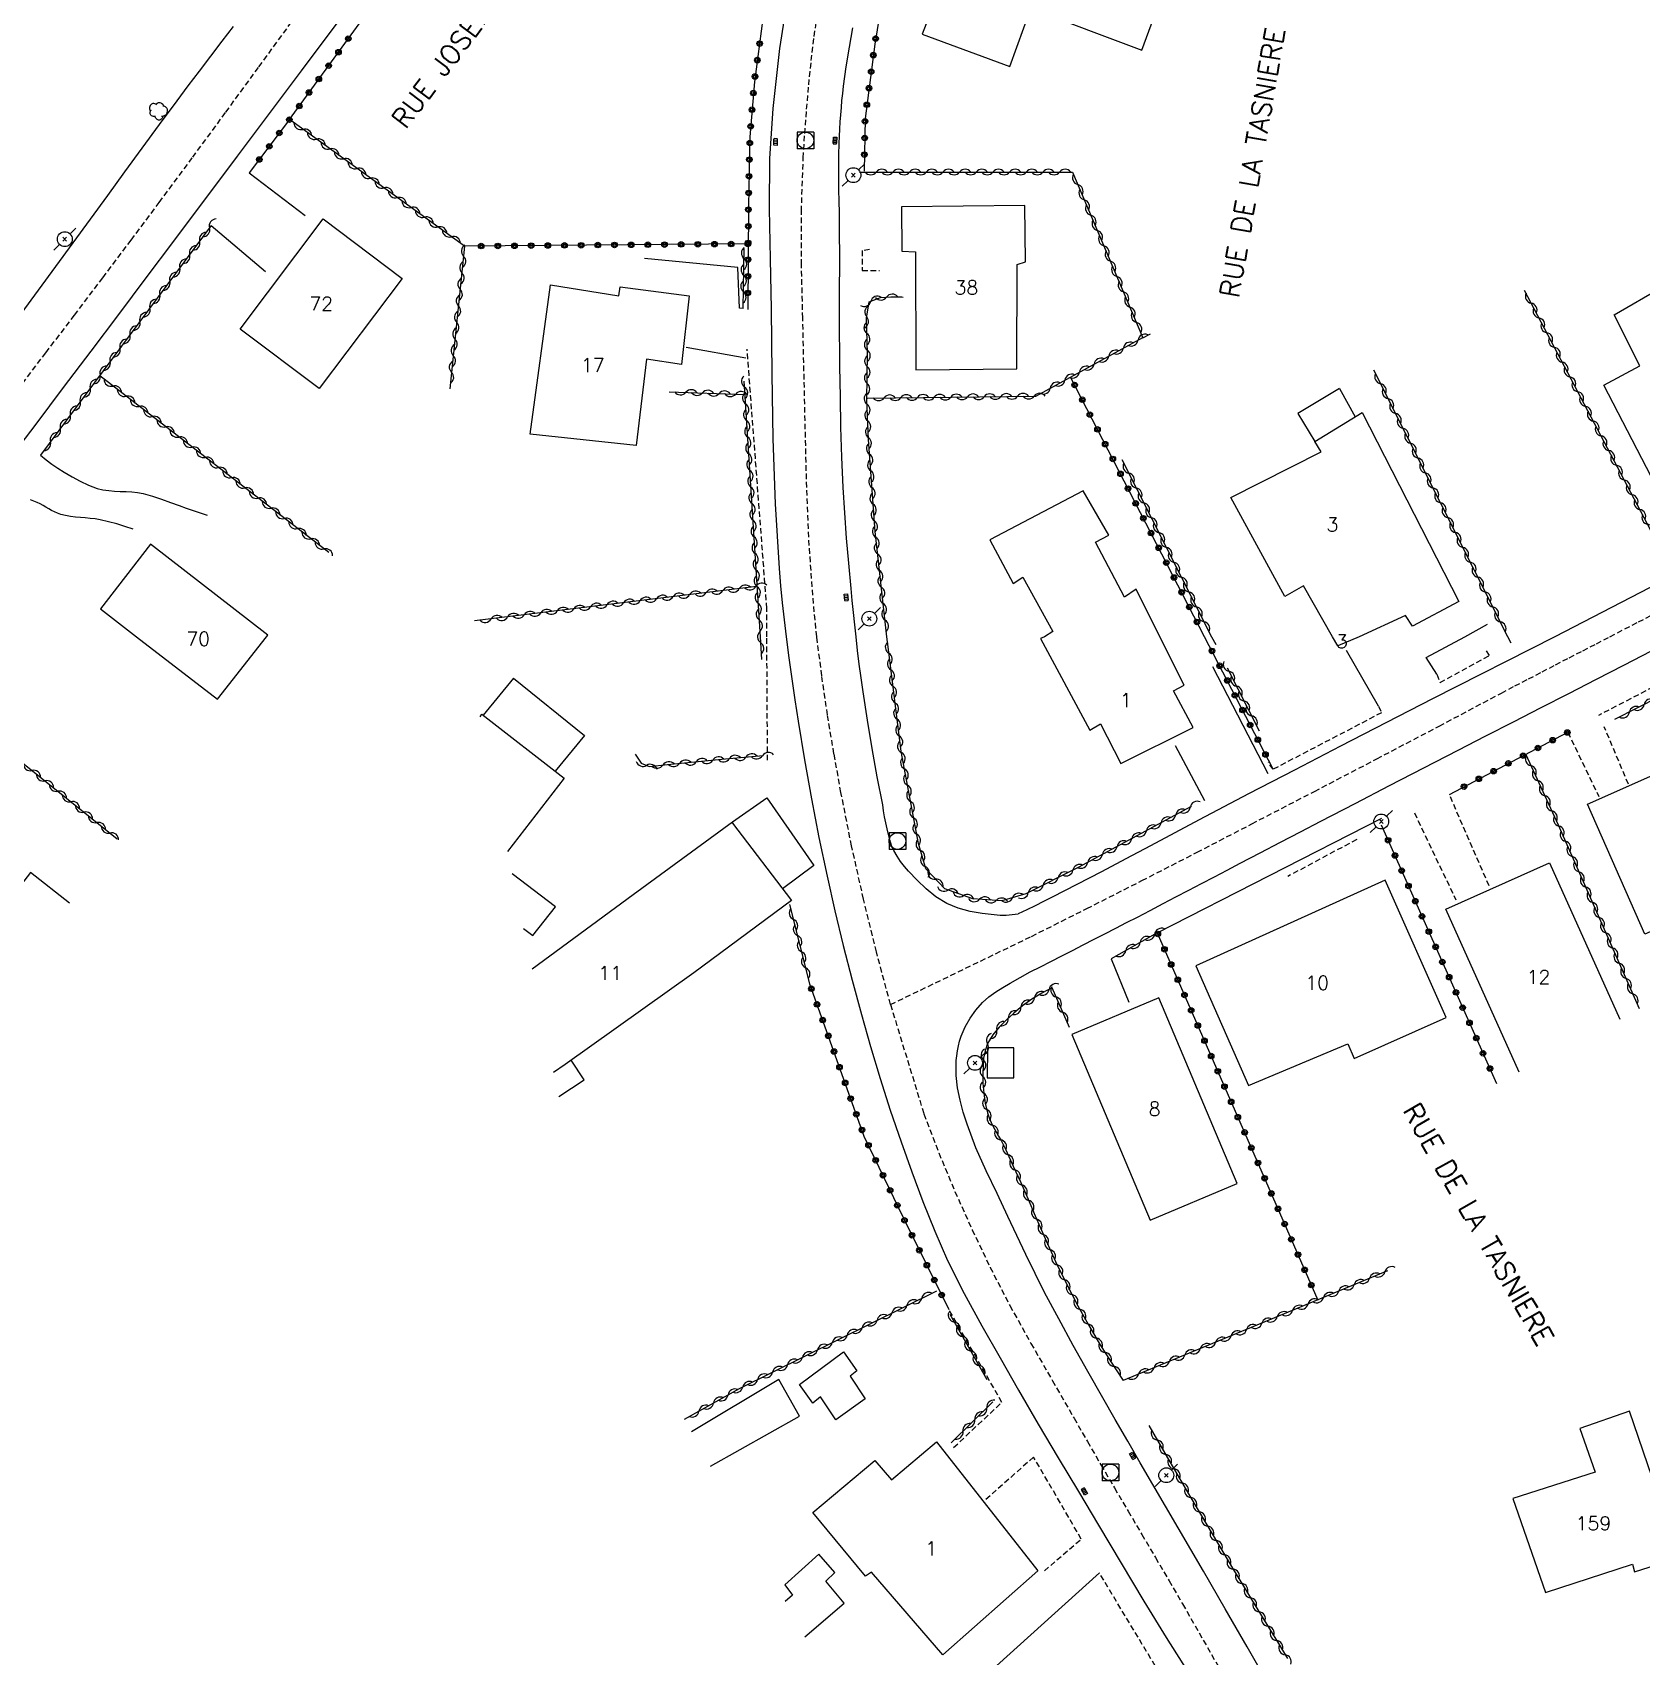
# Model space of a CAD drawing. Header units: millimetres. Extents: x 159000 to 160002, y 156999 to 158000.
# Drawn here: x 159489.5 to 159634.4, y 157079.2 to 157225.4 of the extents above; entities that cross this region are included whole.
import ezdxf
from ezdxf.enums import TextEntityAlignment as Align

# ---------------------------------------------------------------- set-up
doc = ezdxf.new("R2010")
doc.units = ezdxf.units.MM
doc.linetypes.add('DASHED', pattern=[0.75, 0.5, -0.25])
doc.layers.get('0').update_dxf_attribs({"linetype": 'CONTINUOUS'})
for name, color, linetype in [('W0001', 6, 'DASHED'), ('W0008', 7, 'CONTINUOUS'), ('W0014', 7, 'CONTINUOUS'), ('W0017', 7, 'CONTINUOUS'), ('W0101', 7, 'CONTINUOUS'), ('W0104', 1, 'CONTINUOUS'), ('W0112', 1, 'DASHED'), ('W0300', 7, 'CONTINUOUS'), ('W0310', 3, 'CONTINUOUS'), ('W0323', 7, 'CONTINUOUS'), ('W0401', 7, 'CONTINUOUS'), ('W0420', 7, 'CONTINUOUS'), ('W0473', 7, 'CONTINUOUS'), ('W0989', 7, 'CONTINUOUS'), ('W0991', 7, 'CONTINUOUS')]:
    doc.layers.add(name, color=color, linetype=linetype)
doc.styles.get("Standard").update_dxf_attribs({"font": 'romans.shx', "width": 0.85})

# ---------------------------------------------------------------- blocks, each defined once
blk = doc.blocks.new('T420')
for p, q in [((0.75, 0.75), (-0.75, 0.75)), ((-0.75, 0.75), (-0.75, -0.75)), ((0.75, 0.75), (0.75, -0.75)), ((0.75, -0.75), (-0.75, -0.75))]:
    blk.add_line(p, q)
blk.add_ellipse((0, 0), major_axis=(-0.53, 0.53), ratio=1, start_param=3.926991, end_param=10.210176)
blk = doc.blocks.new('T473')
for p, q in [((-0.166667, 0.166667), (0.166667, -0.166667)), ((-0.166667, -0.166667), (0.166667, 0.166667)), ((0.500001, 0.500001), (1.000002, 1.000002)), ((-1.000002, -1.000002), (-0.500001, -0.500001))]:
    blk.add_line(p, q)
blk.add_ellipse((0, 0), major_axis=(0.471405, 0.471405), ratio=1, start_param=5.4977871438, end_param=11.780972451)
blk = doc.blocks.new('T401')
for p, q in [((-0.3, 0.3), (0, 0.3)), ((-0.3, -0.25), (-0.3, 0.3)), ((-0.3, 0.15), (0, 0.15)), ((-0.3, 0), (0, 0)), ((0, 0.3), (0, -0.25)), ((-0.3, -0.15), (0, -0.15)), ((-0.3, -0.25), (-0.3, -0.3)), ((-0.3, -0.3), (0, -0.3)), ((0, -0.3), (0, -0.25))]:
    blk.add_line(p, q)
blk = doc.blocks.new('T300')
for p, q in [((-0.8, 0.51), (-0.86, 0.34)), ((-0.86, 0.34), (-0.86, 0.17)), ((-0.86, 0.17), (-0.74, 0.06)), ((-0.69, 0.63), (-0.8, 0.51)), ((-0.8, -0.06), (-0.74, 0.06)), ((-0.74, 0.06), (-0.69, 0.11)), ((-0.57, 0.69), (-0.69, 0.63)), ((-0.46, 0.69), (-0.57, 0.69)), ((-0.29, 0.63), (-0.46, 0.69)), ((-0.29, 0.63), (-0.17, 0.74)), ((-0.23, 0.57), (-0.29, 0.63)), ((-0.17, 0.74), (-0.06, 0.8)), ((-0.06, 0.8), (0.06, 0.8)), ((0.06, 0.8), (0.23, 0.74)), ((0.23, 0.74), (0.34, 0.63)), ((0.34, 0.63), (0.4, 0.51)), ((0.46, 0.46), (0.34, 0.46)), ((0.4, 0.51), (0.4, 0.46)), ((0.57, 0.4), (0.46, 0.46)), ((0.57, 0.4), (0.69, 0.29)), ((0.69, 0.29), (0.74, 0.17)), ((0.74, 0.06), (0.69, -0.17)), ((0.74, 0.17), (0.74, 0.06)), ((-0.8, -0.17), (-0.8, -0.06)), ((-0.8, -0.23), (-0.8, -0.17)), ((-0.74, -0.34), (-0.8, -0.23)), ((-0.69, -0.4), (-0.74, -0.34)), ((-0.51, -0.46), (-0.69, -0.4)), ((-0.4, -0.46), (-0.51, -0.46)), ((-0.4, -0.46), (-0.34, -0.46)), ((-0.34, -0.46), (-0.34, -0.4)), ((-0.34, -0.51), (-0.34, -0.46)), ((-0.29, -0.63), (-0.34, -0.51)), ((-0.17, -0.74), (-0.29, -0.63)), ((-0.06, -0.8), (-0.17, -0.74)), ((0.06, -0.8), (-0.06, -0.8)), ((0.17, -0.74), (0.06, -0.8)), ((0.23, -0.69), (0.17, -0.74)), ((0.29, -0.46), (0.23, -0.46)), ((0.29, -0.63), (0.23, -0.69)), ((0.46, -0.4), (0.29, -0.46)), ((0.34, -0.51), (0.29, -0.63)), ((0.34, -0.51), (0.34, -0.46)), ((0.57, -0.34), (0.46, -0.4)), ((0.63, -0.29), (0.57, -0.34)), ((0.69, -0.17), (0.63, -0.29))]:
    blk.add_line(p, q)
blk = doc.blocks.new('t310o')
at = {"color": 0, "linetype": 'Continuous'}
for centre, start, end in [((-0.5, 0.38), 216.8699, 323.1304), ((0.5, -0.37), 36.8699, 143.1303)]:
    blk.add_arc(centre, 0.625, start, end, dxfattribs=at)
blk = doc.blocks.new('t323o')
at = {"color": 0, "linetype": 'Continuous'}
for radius in [0.25, 0.15]:
    blk.add_circle((0, 0), radius, dxfattribs=at)

msp = doc.modelspace()

# ---------------------------------------------------------------- linework, layer by layer
at = {"layer": 'W0001'}
for points in [[(159471.81, 157171), (159473.99, 157174.01), (159476.17, 157177.02), (159478.36, 157180.03), (159480.57, 157183.02), (159483.09, 157186.42), (159485.64, 157189.81), (159488.19, 157193.19), (159490.75, 157196.57), (159493.31, 157199.94), (159495.87, 157203.32), (159498.42, 157206.71), (159500.95, 157210.1), (159503.96, 157214.16), (159506.94, 157218.22), (159509.92, 157222.3), (159512.89, 157226.38), (159515.86, 157230.46), (159518.84, 157234.53), (159521.83, 157238.59), (159524.83, 157242.64), (159540.07, 157262.77)], [(159560.14, 157171), (159560.06, 157171.74), (159559.98, 157172.49), (159559.91, 157173.23), (159559.84, 157173.98), (159559.45, 157179.2), (159559.23, 157184.43), (159559.1, 157189.67), (159558.98, 157194.9), (159558.87, 157199.69), (159558.76, 157204.49), (159558.75, 157209.3), (159558.92, 157214.1), (159559.05, 157216.29), (159559.22, 157218.49), (159559.41, 157220.67), (159559.64, 157222.86), (159559.9, 157225.04), (159560.21, 157227.22)], [(159631.53, 157171), (159634.09, 157172.33), (159636.65, 157173.66)], [(159566.77, 157137.88), (159565.5, 157142.62), (159564.34, 157147.38), (159563.27, 157152.16), (159562.31, 157156.97), (159561.68, 157160.46), (159561.1, 157163.96), (159560.58, 157167.48), (159560.14, 157171)], [(159566.77, 157137.88), (159579.46, 157144.02), (159584.44, 157146.52), (159589.4, 157149.04), (159594.36, 157151.59), (159599.3, 157154.15), (159604.93, 157157.07), (159610.54, 157160), (159616.15, 157162.95), (159621.75, 157165.92), (159622.97, 157166.56), (159624.19, 157167.2), (159625.41, 157167.83), (159626.63, 157168.47), (159627.86, 157169.1), (159629.08, 157169.73), (159630.3, 157170.36), (159631.53, 157171)], [(159566.77, 157137.88), (159569.77, 157128.04), (159571.12, 157124.52), (159572.57, 157121.05), (159574.12, 157117.61), (159575.74, 157114.22), (159577.52, 157110.77), (159579.41, 157107.37), (159581.35, 157104.01), (159583.29, 157100.64), (159584.49, 157098.54), (159585.71, 157096.45), (159586.93, 157094.36), (159588.16, 157092.27), (159589.39, 157090.18), (159590.62, 157088.09), (159591.84, 157086), (159593.06, 157083.91), (159605.51, 157062.14)]]:
    msp.add_lwpolyline(points, dxfattribs=at)
at = {"layer": 'W0008'}
for points in [[(159475.72, 157171), (159477.4, 157173.31), (159479.09, 157175.62), (159480.78, 157177.93), (159482.47, 157180.23), (159484.92, 157183.54), (159487.39, 157186.85), (159489.86, 157190.14), (159492.34, 157193.43), (159494.82, 157196.72), (159497.3, 157200.01), (159499.78, 157203.3), (159502.25, 157206.6), (159508, 157214.27), (159513.75, 157221.94), (159519.48, 157229.63), (159525.2, 157237.33), (159530.75, 157244.86), (159536.29, 157252.41), (159541.81, 157259.98), (159547.31, 157267.56)], [(159507.61, 157225.95), (159506.59, 157224.61), (159505.57, 157223.27), (159504.55, 157221.92), (159503.53, 157220.58), (159502.52, 157219.23), (159500.95, 157217.11), (159499.39, 157214.98), (159497.83, 157212.86), (159496.28, 157210.73), (159494.72, 157208.59), (159493.17, 157206.46), (159491.61, 157204.34), (159490.05, 157202.21), (159487.25, 157198.4)], [(159563.67, 157171), (159563.55, 157172.08), (159563.44, 157173.17), (159563.33, 157174.26), (159563.22, 157175.34), (159563.01, 157177.61), (159562.82, 157179.88), (159562.65, 157182.16), (159562.51, 157184.43), (159562.39, 157187.15), (159562.31, 157189.87), (159562.26, 157192.6), (159562.22, 157195.32), (159562.2, 157196.79), (159562.19, 157198.25), (159562.19, 157199.72), (159562.19, 157201.19), (159562.19, 157202.66), (159562.2, 157204.13), (159562.2, 157205.6), (159562.19, 157207.07), (159562.18, 157208.11), (159562.17, 157209.15), (159562.15, 157210.2), (159562.13, 157211.24), (159562.12, 157212.28), (159562.11, 157213.33), (159562.12, 157214.37), (159562.15, 157215.41), (159562.18, 157216.06), (159562.21, 157216.7), (159562.25, 157217.34), (159562.29, 157217.99), (159562.35, 157218.63), (159562.4, 157219.27), (159562.47, 157219.91), (159562.55, 157220.55), (159562.79, 157222.31), (159563.07, 157224.07), (159563.39, 157225.83)], [(159638.51, 157177.17), (159632.54, 157174.08), (159626.57, 157171)], [(159566.08, 157155.85), (159565.58, 157158.39), (159565.11, 157160.93), (159564.69, 157163.49), (159564.3, 157166.04), (159564.12, 157167.28), (159563.96, 157168.52), (159563.81, 157169.76), (159563.67, 157171)], [(159605.49, 157154.38), (159608.58, 157155.99), (159611.68, 157157.59), (159614.77, 157159.19), (159617.86, 157160.78), (159620.35, 157162.07), (159622.84, 157163.34), (159625.33, 157164.62), (159627.82, 157165.89), (159630.31, 157167.17), (159632.79, 157168.44), (159635.28, 157169.72), (159637.77, 157171)], [(159626.57, 157171), (159615.55, 157165.39)], [(159615.55, 157165.39), (159611.4, 157163.26), (159607.26, 157161.13), (159603.12, 157158.99), (159598.98, 157156.84), (159596.77, 157155.68), (159594.56, 157154.51), (159592.36, 157153.34), (159590.16, 157152.17), (159587.95, 157150.99), (159585.75, 157149.83), (159583.53, 157148.68), (159581.31, 157147.54), (159580.55, 157147.16), (159579.79, 157146.78), (159579.03, 157146.41), (159578.26, 157146.04)], [(159578.26, 157146.02), (159577.73, 157145.95), (159577.19, 157145.91), (159576.65, 157145.91), (159576.11, 157145.95), (159575.02, 157146.08), (159573.93, 157146.27), (159572.86, 157146.56), (159571.83, 157146.98), (159570.86, 157147.57), (159569.98, 157148.29), (159569.17, 157149.07), (159568.4, 157149.88), (159568.02, 157150.31), (159567.67, 157150.76), (159567.36, 157151.24), (159567.08, 157151.74), (159566.87, 157152.21), (159566.71, 157152.7), (159566.58, 157153.2), (159566.46, 157153.7), (159566.34, 157154.23), (159566.23, 157154.77), (159566.15, 157155.31), (159566.08, 157155.85)]]:
    msp.add_lwpolyline(points, dxfattribs=at)
at = {"layer": 'W0014'}
for points in [[(159557.63, 157229.33), (159556.79, 157223.95), (159556.17, 157218.55), (159555.89, 157214.04), (159555.86, 157209.52), (159555.94, 157205.01), (159556.02, 157200.5), (159556.09, 157194.66), (159556.19, 157188.81), (159556.39, 157182.97), (159556.74, 157177.13), (159556.88, 157175.59), (159557.03, 157174.06), (159557.19, 157172.53), (159557.38, 157171)], [(159557.38, 157171), (159557.63, 157169.1), (159557.89, 157167.2), (159558.17, 157165.3), (159558.46, 157163.4), (159559.04, 157159.9), (159559.66, 157156.41), (159560.33, 157152.93), (159561.06, 157149.45), (159561.76, 157146.32), (159562.51, 157143.19), (159563.31, 157140.07), (159564.15, 157136.97), (159564.98, 157134.09), (159565.84, 157131.22), (159566.75, 157128.37), (159567.72, 157125.53), (159568.68, 157122.83), (159569.68, 157120.14), (159570.75, 157117.48), (159571.91, 157114.85), (159573.39, 157111.87), (159574.98, 157108.94), (159576.63, 157106.06), (159578.28, 157103.17), (159580.06, 157100.11), (159581.86, 157097.07), (159583.69, 157094.04), (159585.5, 157091), (159586.51, 157089.29), (159587.52, 157087.58), (159588.54, 157085.87), (159589.57, 157084.17), (159591.59, 157080.89), (159593.64, 157077.62)], [(159600.82, 157076.64), (159598.86, 157080.05), (159596.89, 157083.46), (159594.93, 157086.87), (159593.8, 157088.82), (159592.66, 157090.77), (159591.52, 157092.72), (159590.39, 157094.66), (159589.25, 157096.61), (159588.12, 157098.56), (159587, 157100.52), (159585.88, 157102.48), (159584.54, 157104.83), (159583.21, 157107.19), (159581.91, 157109.57), (159580.64, 157111.96), (159579.78, 157113.66), (159578.94, 157115.37), (159578.13, 157117.09), (159577.33, 157118.81), (159576.36, 157120.86), (159575.38, 157122.91), (159574.45, 157124.99), (159573.66, 157127.12), (159573.32, 157128.19), (159573.03, 157129.27), (159572.8, 157130.37), (159572.69, 157131.49), (159572.67, 157131.94), (159572.67, 157132.38), (159572.69, 157132.83), (159572.73, 157133.27), (159572.79, 157133.72), (159572.88, 157134.16), (159572.99, 157134.59), (159573.12, 157135.02), (159573.48, 157135.86), (159573.93, 157136.64), (159574.46, 157137.38), (159575.05, 157138.06), (159575.62, 157138.57), (159576.24, 157139.01), (159576.89, 157139.41), (159577.54, 157139.8), (159578.43, 157140.32), (159579.35, 157140.81), (159580.28, 157141.28), (159581.21, 157141.76), (159582.18, 157142.26), (159583.15, 157142.76), (159584.12, 157143.26), (159585.1, 157143.76), (159586.07, 157144.26), (159587.05, 157144.76), (159588.02, 157145.26), (159588.99, 157145.76), (159590.15, 157146.36), (159591.31, 157146.97), (159592.46, 157147.57), (159593.62, 157148.18), (159594.77, 157148.78), (159595.92, 157149.39), (159597.08, 157149.99), (159598.23, 157150.6), (159600.05, 157151.54), (159601.86, 157152.49), (159603.68, 157153.44), (159605.49, 157154.38)], [(159590.78, 157144.35), (159610.98, 157154.67)]]:
    msp.add_lwpolyline(points, dxfattribs=at)
at = {"layer": 'W0017'}
for points in [[(159509.04, 157212.76), (159514.09, 157208.91)], [(159505.62, 157208.02), (159510.5, 157203.87)], [(159553.5, 157200.55), (159553.18, 157200.58), (159553.03, 157204.25), (159544.63, 157205.04)], [(159553.76, 157196.07), (159548.37, 157197.04)], [(159490.25, 157187.35), (159490.76, 157186.93), (159491.28, 157186.54), (159491.82, 157186.17), (159492.38, 157185.82), (159493.1, 157185.39), (159493.83, 157184.99), (159494.58, 157184.63), (159495.37, 157184.35), (159495.88, 157184.23), (159496.4, 157184.15), (159496.92, 157184.11), (159497.44, 157184.08), (159497.96, 157184.06), (159498.48, 157184.03), (159499, 157183.98), (159499.51, 157183.89), (159500.34, 157183.66), (159501.15, 157183.38), (159501.95, 157183.08), (159502.75, 157182.8), (159503.38, 157182.58), (159504.01, 157182.37), (159504.63, 157182.16), (159505.26, 157181.94)], [(159498.6, 157180.69), (159497.86, 157180.93), (159497.12, 157181.15), (159496.37, 157181.35), (159495.62, 157181.52), (159495.18, 157181.6), (159494.73, 157181.65), (159494.29, 157181.69), (159493.85, 157181.72), (159493.4, 157181.76), (159492.96, 157181.82), (159492.52, 157181.9), (159492.08, 157182.01), (159491.8, 157182.11), (159491.53, 157182.23), (159491.26, 157182.37), (159491.01, 157182.52), (159490.75, 157182.66), (159490.49, 157182.81), (159490.23, 157182.95), (159489.96, 157183.07), (159489.37, 157183.32)], [(159618.46, 157171), (159620.49, 157172.12)], [(159615.94, 157167.61), (159614.98, 157169.13), (159618.46, 157171)], [(159610.68, 157164.73), (159607.81, 157169.75)], [(159600.76, 157158.66), (159595.78, 157168.29)], [(159595.07, 157156.21), (159592.41, 157161.16)], [(159586.63, 157142), (159588.22, 157138.09)], [(159585.57, 157086.71), (159573.23, 157075.56)]]:
    msp.add_lwpolyline(points, dxfattribs=at)
at = {"layer": 'W0101'}
for points in [[(159577.19, 157240.6), (159574.88, 157235.06), (159573.55, 157235.45), (159569.63, 157225.26), (159577.52, 157222.34), (159579.39, 157227.56), (159589.38, 157223.8), (159592.86, 157233.3), (159583.04, 157236.97), (159583.63, 157238.27)], [(159569.02, 157205.65), (159569.05, 157195.02), (159578.14, 157195.1), (159578.17, 157204.52), (159578.92, 157204.74), (159578.87, 157209.83), (159567.76, 157209.71), (159567.78, 157205.71)], [(159522.81, 157203.26), (159515.35, 157193.34), (159508.23, 157198.7), (159515.69, 157208.62)], [(159548.64, 157201.7), (159547.97, 157195.5), (159544.81, 157195.98), (159543.89, 157188.2), (159534.35, 157189.22), (159536.17, 157202.68), (159542.31, 157201.7), (159542.43, 157202.49)], [(159644.37, 157187.23), (159636.54, 157182.93), (159630.98, 157193.65), (159634.22, 157195.37), (159631.92, 157199.99), (159636.27, 157202.51)], [(159638.37, 157159.84), (159643.53, 157148.15), (159634.66, 157144.23), (159629.49, 157155.93)], [(159594.25, 157141.36), (159599, 157130.59), (159607.93, 157134.33), (159608.51, 157133.03), (159616.79, 157136.72), (159611.3, 157149.09)], [(159583.1, 157135.19), (159590.14, 157118.48), (159597.97, 157121.78), (159590.93, 157138.49), (159583.1, 157135.19)], [(159637.8, 157088.11), (159633.3, 157101.27), (159628.82, 157099.72), (159630.18, 157095.77), (159622.78, 157093.42), (159625.72, 157084.95), (159633.57, 157087.49), (159633.75, 157086.79)], [(159570.92, 157098.51), (159580.02, 157086.89), (159571.48, 157079.32), (159565.05, 157086.78), (159564.51, 157086.41), (159559.77, 157092.14), (159565.36, 157096.84), (159566.85, 157095.08)]]:
    msp.add_lwpolyline(points, close=True, dxfattribs=at)
for points in [[(159597.41, 157183.52), (159605.53, 157187.65), (159604.95, 157188.58), (159609.22, 157191.19), (159617.91, 157174.17), (159613.76, 157171.95), (159613.12, 157172.92), (159608.96, 157171)], [(159591.01, 157171), (159588.88, 157175.27), (159587.83, 157174.57), (159585.21, 157179.5), (159586.41, 157180.13), (159584.11, 157184.14), (159575.7, 157179.72), (159577.8, 157175.8), (159578.67, 157176.35), (159581.38, 157171.46), (159580.64, 157171)], [(159606.56, 157171), (159603.95, 157175.58), (159602.25, 157174.63), (159597.41, 157183.52)], [(159510.6, 157171), (159510.71, 157171.15), (159500.17, 157179.33), (159495.65, 157173.51)], [(159495.65, 157173.51), (159498.89, 157171)], [(159498.89, 157171), (159506.18, 157165.37), (159510.6, 157171)], [(159580.64, 157171), (159580.27, 157170.83), (159584.7, 157162.59), (159585.68, 157163.14), (159585.66, 157163.14), (159587.51, 157159.58), (159594.02, 157162.83), (159592.23, 157166.12), (159593.19, 157166.64), (159591.01, 157171)], [(159608.96, 157171), (159607.04, 157170.17), (159606.56, 157171)], [(159534.51, 157141.09), (159543.6, 157147.8), (159552.56, 157154.32), (159552.56, 157154.22)], [(159552.56, 157154.22), (159557.85, 157147.26), (159549.07, 157140.72), (159537.49, 157132.48), (159536.45, 157131.77)], [(159492.88, 157147.01), (159489.36, 157149.76), (159480.37, 157138.1)], [(159623.34, 157131.8), (159616.75, 157146.46), (159626.08, 157150.65)], [(159626.08, 157150.65), (159632.41, 157136.55)]]:
    msp.add_lwpolyline(points, dxfattribs=at)
at = {"layer": 'W0104'}
for points in [[(159607.17, 157193.33), (159603.42, 157191.1), (159604.95, 157188.58)], [(159607.17, 157193.33), (159608.58, 157190.8)], [(159532.84, 157167.25), (159530.1, 157163.93)], [(159532.84, 157167.25), (159539.24, 157162.11), (159536.6, 157158.88)], [(159529.83, 157163.79), (159529.99, 157164.01), (159537.41, 157158.25), (159532.3, 157151.67)], [(159552.56, 157154.32), (159555.63, 157156.5), (159559.86, 157150.4), (159557.06, 157148.3)], [(159536.63, 157146.68), (159532.72, 157149.65)], [(159533.74, 157144.74), (159534.58, 157144.11), (159536.63, 157146.68)], [(159536.91, 157129.59), (159539.21, 157131.09), (159538.03, 157132.86)], [(159556.72, 157104.13), (159548.85, 157099.4)], [(159550.56, 157096.32), (159558.58, 157100.81), (159556.72, 157104.13)], [(159560.31, 157088.39), (159557.26, 157085.64), (159557.96, 157084.7), (159557.3, 157084.14)], [(159559.07, 157080.94), (159562.61, 157083.97), (159560.94, 157085.96), (159561.75, 157086.73), (159560.31, 157088.39)]]:
    msp.add_lwpolyline(points, dxfattribs=at)
for points in [[(159575.49, 157133.98), (159575.48, 157131.27), (159577.88, 157131.27), (159577.88, 157133.98)], [(159558.58, 157103.67), (159562.55, 157106.6), (159563.73, 157104.91), (159563.15, 157104.42), (159564.49, 157102.39), (159561.85, 157100.49), (159560.47, 157102.55), (159559.77, 157101.99)]]:
    msp.add_lwpolyline(points, close=True, dxfattribs=at)
at = {"layer": 'W0112'}
for points in [[(159564.88, 157205.85), (159564.23, 157205.76), (159564.23, 157203.98), (159565.78, 157203.98)], [(159555.64, 157173.55), (159553.86, 157196.88)], [(159555.65, 157171), (159555.64, 157173.55)], [(159555.7, 157159.87), (159555.64, 157171)], [(159615.94, 157167.61), (159616.24, 157166.87), (159620.67, 157169.31), (159620.29, 157169.91)], [(159643.73, 157162.36), (159640.75, 157169.22), (159630.5, 157163.91)], [(159610.68, 157164.73), (159610.97, 157164.15), (159601.21, 157159.06), (159600.77, 157159.7)], [(159633.19, 157157.71), (159631.01, 157162.89)], [(159627.73, 157162.39), (159630.52, 157156.62)], [(159620.64, 157148.56), (159617.07, 157156.8)], [(159613.92, 157155.13), (159617.66, 157147.31)], [(159608.73, 157152.74), (159602.52, 157149.41)], [(159572.45, 157098), (159576.8, 157102.06), (159572.04, 157110.39)], [(159580.62, 157086.89), (159583.94, 157089.76), (159579.65, 157097.14), (159575.3, 157093.27)], [(159596.39, 157068.7), (159585.57, 157086.7)]]:
    msp.add_lwpolyline(points, dxfattribs=at)
at = {"layer": 'W0310'}
for points in [[(159528.43, 157206.16), (159512.67, 157217.56)], [(159563.99, 157212.83), (159583.14, 157212.83)], [(159583.14, 157212.83), (159589.49, 157197.91)], [(159505.62, 157208.02), (159490.25, 157187.35)], [(159528.43, 157206.16), (159527.1, 157193.32)], [(159553.5, 157200.55), (159553.6, 157205.95)], [(159564.65, 157192.3), (159564.7, 157196.49), (159564.6, 157199.67), (159564.86, 157201.14), (159565.86, 157201.55), (159566.81, 157201.59), (159567.79, 157201.6), (159567.9, 157201.58)], [(159637.02, 157177.14), (159623.84, 157202.16)], [(159579.84, 157192.66), (159589.49, 157197.94), (159589.49, 157197.91), (159590.16, 157198.27)], [(159622.33, 157171), (159610.28, 157194.98)], [(159516.2, 157178.57), (159495.59, 157194.49)], [(159555.06, 157171), (159553.61, 157194)], [(159546.85, 157193.05), (159553.67, 157192.81)], [(159566.45, 157171), (159565.39, 157180.48), (159564.79, 157188.75), (159564.65, 157192.28)], [(159564.7, 157192.48), (159579.81, 157192.65)], [(159587.6, 157186.94), (159595.67, 157171)], [(159554.7, 157175.52), (159529.34, 157172.42)], [(159555.18, 157168.96), (159555.06, 157171)], [(159593.84, 157155.7), (159583.66, 157150.22), (159578.94, 157147.84), (159576.78, 157147.22), (159574.17, 157147.4), (159571.66, 157148.29), (159569.94, 157150.09), (159569.28, 157152.39), (159567.74, 157160.65), (159566.55, 157170.1), (159566.45, 157171)], [(159595.67, 157171), (159596.04, 157170.3)], [(159622.64, 157170.41), (159622.34, 157171)], [(159476.62, 157169.28), (159497.16, 157152.8)], [(159597.08, 157168.18), (159599.95, 157162.53)], [(159637.97, 157166.61), (159631.93, 157163.53)], [(159543.79, 157160.41), (159544.33, 157159.6), (159545.04, 157159.32), (159546.7, 157159.48), (159551.58, 157159.96), (159555.32, 157160.29)], [(159634.19, 157137.48), (159626.9, 157154.02), (159623.94, 157160.42)], [(159559.51, 157139.73), (159557.7, 157146.9)], [(159590.78, 157144.35), (159586.63, 157142)], [(159581.3, 157139.38), (159580.38, 157138.89), (159579.5, 157138.35), (159578.66, 157137.75), (159577.86, 157137.09), (159577.2, 157136.49), (159576.55, 157135.85), (159575.97, 157135.15), (159575.51, 157134.36), (159575.28, 157133.71), (159575.15, 157133.04), (159575.1, 157132.36), (159575.08, 157131.69), (159575.09, 157130.79), (159575.16, 157129.9), (159575.3, 157129.01), (159575.51, 157128.13), (159575.66, 157127.69), (159575.84, 157127.26), (159576.05, 157126.84), (159576.27, 157126.43), (159576.49, 157126.03), (159576.72, 157125.63), (159576.93, 157125.22), (159577.14, 157124.81), (159577.82, 157123.33), (159578.49, 157121.85), (159579.15, 157120.37), (159579.8, 157118.87)], [(159582.87, 157135.81), (159581.33, 157139.38)], [(159579.8, 157118.87), (159580.68, 157116.81), (159581.61, 157114.76), (159582.6, 157112.74), (159583.64, 157110.75), (159584.59, 157109.03), (159585.59, 157107.34), (159586.63, 157105.67), (159587.72, 157104.04)], [(159611.49, 157113.91), (159603.43, 157110.53), (159587.72, 157104.04)], [(159548.22, 157100.54), (159553.18, 157103.3), (159570.93, 157112.11)], [(159575.48, 157104.09), (159572.13, 157109.96)], [(159575.98, 157102.11), (159572.22, 157098.41)], [(159590.01, 157099.97), (159591.91, 157096.71), (159593.81, 157093.46), (159595.73, 157090.22), (159597.65, 157086.98), (159598.45, 157085.65), (159599.25, 157084.32), (159600.06, 157082.99), (159600.87, 157081.67), (159601.68, 157080.34), (159602.49, 157079.01)]]:
    msp.add_lwpolyline(points, dxfattribs=at)
at = {"layer": 'W0323'}
for points in [[(159512.67, 157217.56), (159524.98, 157234.5), (159528.9, 157239.72)], [(159566.55, 157231.77), (159565.35, 157224.34), (159564.48, 157217.64), (159564.39, 157212.9)], [(159555.29, 157226.65), (159554.52, 157220.96), (159554.12, 157215.99), (159553.98, 157209.76), (159553.92, 157200.45)], [(159512.67, 157217.56), (159509.04, 157212.76)], [(159554.05, 157206.37), (159528.43, 157206.16)], [(159595.03, 157171), (159583, 157194.31)], [(159601.21, 157159.06), (159595.03, 157171)], [(159617.07, 157156.8), (159627.73, 157162.39)], [(159621.33, 157130.75), (159610.95, 157154.04)], [(159590.78, 157144.35), (159605.24, 157111.25)], [(159572.04, 157110.39), (159567.96, 157118.61), (159564.41, 157126.01), (159559.51, 157139.71)]]:
    msp.add_lwpolyline(points, dxfattribs=at)

# ---------------------------------------------------------------- block references
at = {"layer": 'W0300'}
msp.add_blockref('T300', (159500.93, 157218.3), dxfattribs=at)
at = {"layer": 'W0310'}
for p, rotation in [((159513.88, 157216.68), 144.1254773505138), ((159515.1, 157215.8), 144.1254773505138), ((159516.32, 157214.92), 144.1254773505138), ((159517.53, 157214.04), 144.1254773505138), ((159518.75, 157213.16), 144.1254773505138), ((159519.96, 157212.28), 144.1254773505138), ((159565.49, 157212.83), 359.9940167315486), ((159566.99, 157212.83), 359.9940167315486), ((159568.49, 157212.83), 359.9940167315486), ((159569.99, 157212.83), 359.9940167315486), ((159571.49, 157212.83), 359.9940167315486), ((159572.99, 157212.83), 359.9940167315486), ((159574.49, 157212.83), 359.9940167315486), ((159575.99, 157212.83), 359.9940167315486), ((159577.49, 157212.83), 359.9940167315486), ((159578.99, 157212.83), 359.9940167315486), ((159580.49, 157212.83), 359.9940167315486), ((159581.99, 157212.83), 359.9940167315486), ((159583.62, 157211.71), 293.0672199286937), ((159521.18, 157211.41), 144.1254773505138), ((159522.39, 157210.53), 144.1254773505138), ((159584.2, 157210.33), 293.0672199286937), ((159523.61, 157209.65), 144.1254773505138), ((159584.79, 157208.95), 293.0672199286937), ((159505.47, 157207.81), 233.3610337926341), ((159524.82, 157208.77), 144.1254773505138), ((159526.04, 157207.89), 144.1254773505138), ((159585.38, 157207.57), 293.0672199286937), ((159504.58, 157206.61), 233.3610337926341), ((159527.25, 157207.01), 144.1254773505138), ((159585.97, 157206.19), 293.0672199286937), ((159503.68, 157205.41), 233.3610337926341), ((159528.34, 157205.26), 264.056856831627), ((159553.59, 157205.05), 88.94872185038527), ((159586.56, 157204.81), 293.0672199286937), ((159501.89, 157203), 233.3610337926341), ((159502.79, 157204.2), 233.3610337926341), ((159528.19, 157203.76), 264.056856831627), ((159553.56, 157203.55), 88.94872185038527), ((159587.14, 157203.43), 293.0672199286937), ((159500.99, 157201.8), 233.3610337926341), ((159528.03, 157202.27), 264.056856831627), ((159553.53, 157202.05), 88.94872185038527), ((159587.73, 157202.05), 293.0672199286937), ((159500.1, 157200.59), 233.3610337926341), ((159527.88, 157200.78), 264.056856831627), ((159565, 157201.19), 22.55046008960948), ((159564.63, 157199.8), 79.89834141490549), ((159566.42, 157201.57), 2.056198655219384), ((159588.32, 157200.67), 293.0672199286937), ((159624.44, 157201.03), 117.7836691059896), ((159499.2, 157199.39), 233.3610337926341), ((159527.72, 157199.29), 264.056856831627), ((159588.91, 157199.29), 293.0672199286937), ((159625.14, 157199.7), 117.7836691059896), ((159625.84, 157198.37), 117.7836691059896), ((159497.41, 157196.98), 233.3610337926341), ((159498.31, 157198.18), 233.3610337926341), ((159527.56, 157197.8), 264.056856831627), ((159564.65, 157198.3), 91.79720700278398), ((159589.05, 157197.7), 28.70725702036398), ((159626.53, 157197.05), 117.7836691059896), ((159496.52, 157195.78), 233.3610337926341), ((159527.41, 157196.31), 264.056856831627), ((159564.69, 157196.8), 91.79720700278398), ((159586.42, 157196.26), 28.70725702036398), ((159587.73, 157196.98), 28.70725702036398), ((159627.23, 157195.72), 117.7836691059896), ((159495.62, 157194.57), 233.3610337926341), ((159527.25, 157194.81), 264.056856831627), ((159564.69, 157195.3), 89.24633194958332), ((159583.78, 157194.82), 28.70725702036398), ((159585.1, 157195.54), 28.70725702036398), ((159627.93, 157194.39), 117.7836691059896), ((159494.73, 157193.37), 233.3610337926341), ((159496.78, 157193.57), 142.3153418013619), ((159553.64, 157193.46), 93.62099502047822), ((159564.67, 157193.8), 89.24633194958332), ((159581.15, 157193.38), 28.70725702036398), ((159582.47, 157194.1), 28.70725702036398), ((159610.88, 157193.78), 116.6904722815032), ((159628.63, 157193.06), 117.7836691059896), ((159493.83, 157192.17), 233.3610337926341), ((159497.97, 157192.65), 142.3153418013619), ((159499.15, 157191.74), 142.3153418013619), ((159548.35, 157193), 358.0013395924123), ((159549.84, 157192.95), 358.0013395924123), ((159551.34, 157192.89), 358.0013395924123), ((159552.84, 157192.84), 358.0013395924123), ((159553.74, 157191.96), 93.62099502047822), ((159564.67, 157191.92), 92.28801647548076), ((159566.2, 157192.5), 0.6372678779987262), ((159567.7, 157192.52), 0.6372678779987262), ((159569.2, 157192.54), 0.6372678779987262), ((159570.7, 157192.55), 0.6372678779987262), ((159572.2, 157192.57), 0.6372678779987262), ((159573.7, 157192.59), 0.6372678779987262), ((159575.2, 157192.6), 0.6372678779987262), ((159576.7, 157192.62), 0.6372678779987262), ((159578.2, 157192.64), 0.6372678779987262), ((159579.7, 157192.65), 0.6372678779987262), ((159611.55, 157192.44), 116.6904722815032), ((159612.23, 157191.1), 116.6904722815032), ((159629.33, 157191.74), 117.7836691059896), ((159492.04, 157189.76), 233.3610337926341), ((159492.94, 157190.96), 233.3610337926341), ((159500.34, 157190.82), 142.3153418013619), ((159501.53, 157189.9), 142.3153418013619), ((159553.83, 157190.46), 93.62099502047822), ((159564.73, 157190.42), 92.28801647548076), ((159612.9, 157189.76), 116.6904722815032), ((159630.03, 157190.41), 117.7836691059896), ((159491.15, 157188.56), 233.3610337926341), ((159502.71, 157188.98), 142.3153418013619), ((159553.93, 157188.96), 93.62099502047822), ((159564.79, 157188.92), 92.28801647548076), ((159613.58, 157188.42), 116.6904722815032), ((159630.73, 157189.08), 117.7836691059896), ((159503.9, 157188.07), 142.3153418013619), ((159505.09, 157187.15), 142.3153418013619), ((159554.02, 157187.47), 93.62099502047822), ((159564.89, 157187.42), 94.14522340398878), ((159614.25, 157187.08), 116.6904722815032), ((159631.43, 157187.76), 117.7836691059896), ((159506.28, 157186.23), 142.3153418013619), ((159554.12, 157185.97), 93.62099502047822), ((159565, 157185.93), 94.14522340398878), ((159588.21, 157185.72), 296.8637280175875), ((159614.92, 157185.74), 116.6904722815032), ((159632.13, 157186.43), 117.7836691059896), ((159507.46, 157185.32), 142.3153418013619), ((159508.65, 157184.4), 142.3153418013619), ((159554.21, 157184.47), 93.62099502047822), ((159565.1, 157184.43), 94.14522340398878), ((159588.89, 157184.38), 296.8637280175875), ((159615.6, 157184.4), 116.6904722815032), ((159632.83, 157185.1), 117.7836691059896), ((159633.53, 157183.78), 117.7836691059896), ((159509.84, 157183.48), 142.3153418013619), ((159511.02, 157182.57), 142.3153418013619), ((159554.31, 157182.98), 93.62099502047822), ((159565.21, 157182.93), 94.14522340398878), ((159589.57, 157183.04), 296.8637280175875), ((159616.27, 157183.06), 116.6904722815032), ((159634.23, 157182.45), 117.7836691059896), ((159512.21, 157181.65), 142.3153418013619), ((159554.4, 157181.48), 93.62099502047822), ((159565.32, 157181.44), 94.14522340398878), ((159590.25, 157181.71), 296.8637280175875), ((159616.94, 157181.72), 116.6904722815032), ((159634.93, 157181.12), 117.7836691059896), ((159513.4, 157180.73), 142.3153418013619), ((159514.59, 157179.81), 142.3153418013619), ((159554.5, 157179.98), 93.62099502047822), ((159565.45, 157179.94), 96.39626888455686), ((159590.93, 157180.37), 296.8637280175875), ((159617.62, 157180.38), 116.6904722815032), ((159515.77, 157178.9), 142.3153418013619), ((159554.59, 157178.49), 93.62099502047822), ((159565.62, 157178.45), 96.39626888455686), ((159591.6, 157179.03), 296.8637280175875), ((159618.29, 157179.04), 116.6904722815032), ((159554.69, 157176.99), 93.62099502047822), ((159565.79, 157176.96), 96.39626888455686), ((159592.28, 157177.69), 296.8637280175875), ((159618.97, 157177.7), 116.6904722815032), ((159554.78, 157175.49), 93.62099502047822), ((159565.95, 157175.47), 96.39626888455686), ((159592.96, 157176.35), 296.8637280175875), ((159593.64, 157175.01), 296.8637280175875), ((159619.64, 157176.36), 116.6904722815032), ((159620.31, 157175.02), 116.6904722815032), ((159544.22, 157174.24), 186.976268343093), ((159545.71, 157174.42), 186.976268343093), ((159547.2, 157174.61), 186.976268343093), ((159548.69, 157174.79), 186.976268343093), ((159550.18, 157174.97), 186.976268343093), ((159551.67, 157175.15), 186.976268343093), ((159553.16, 157175.33), 186.976268343093), ((159554.65, 157175.52), 186.976268343093), ((159554.87, 157173.99), 93.62099502047822), ((159566.12, 157173.98), 96.39626888455686), ((159594.31, 157173.68), 296.8637280175875), ((159620.99, 157173.68), 116.6904722815032), ((159532.31, 157172.78), 186.976268343093), ((159533.8, 157172.97), 186.976268343093), ((159535.29, 157173.15), 186.976268343093), ((159536.78, 157173.33), 186.976268343093), ((159538.27, 157173.51), 186.976268343093), ((159539.76, 157173.7), 186.976268343093), ((159541.25, 157173.88), 186.976268343093), ((159542.74, 157174.06), 186.976268343093), ((159554.97, 157172.5), 93.62099502047822), ((159566.29, 157172.49), 96.39626888455686), ((159594.99, 157172.34), 296.8637280175875), ((159621.66, 157172.34), 116.6904722815032), ((159530.82, 157172.6), 186.976268343093), ((159555.09, 157170.46), 93.62150314708325), ((159566.62, 157169.51), 97.18076153596486), ((159566.81, 157168.02), 97.18076153596486), ((159597.23, 157167.88), 296.9130960926995), ((159567, 157166.53), 97.18076153596486), ((159597.91, 157166.54), 296.9130960926995), ((159567.18, 157165.05), 97.18076153596486), ((159598.59, 157165.2), 296.9130960926995), ((159567.37, 157163.56), 97.18076153596486), ((159599.27, 157163.87), 296.9130960926995), ((159633.27, 157164.21), 207.0344424904222), ((159634.6, 157164.89), 207.0344424904222), ((159567.56, 157162.07), 97.18076153596486), ((159567.75, 157160.58), 100.5950327569411), ((159544.82, 157159.41), 338.9736925985385), ((159547.79, 157159.59), 5.537805988368709), ((159549.28, 157159.73), 5.537805988368709), ((159550.77, 157159.88), 5.537805988368709), ((159552.27, 157160.02), 5.088560114514463), ((159553.76, 157160.15), 5.088560114514463), ((159555.25, 157160.28), 5.088560114514463), ((159568.03, 157159.11), 100.5950327569411), ((159624.41, 157159.4), 114.7949510979639), ((159489.49, 157158.95), 321.2683814840736), ((159490.66, 157158.02), 321.2683814840736), ((159546.29, 157159.44), 5.556813437428129), ((159568.3, 157157.63), 100.5950327569411), ((159625.04, 157158.04), 114.7949510979639), ((159491.83, 157157.08), 321.2683814840736), ((159493, 157156.14), 321.2683814840736), ((159568.58, 157156.16), 100.5950327569411), ((159625.67, 157156.68), 114.7949510979639), ((159494.17, 157155.2), 321.2683814840736), ((159568.85, 157154.68), 100.5950327569411), ((159592.44, 157154.95), 208.2985793051688), ((159593.76, 157155.66), 208.2985793051688), ((159626.3, 157155.31), 114.7949510979639), ((159495.34, 157154.26), 321.2683814840736), ((159496.51, 157153.32), 321.2683814840736), ((159569.13, 157153.21), 100.5950327569411), ((159589.8, 157153.52), 208.2985793051688), ((159591.12, 157154.24), 208.2985793051688), ((159626.93, 157153.95), 113.7926692208004), ((159569.47, 157151.75), 105.9096742333021), ((159587.16, 157152.1), 208.2985793051688), ((159588.48, 157152.81), 208.2985793051688), ((159627.53, 157152.58), 113.7926692208004), ((159569.88, 157150.31), 105.9096742333021), ((159584.52, 157150.68), 208.2985793051688), ((159585.84, 157151.39), 208.2985793051688), ((159628.14, 157151.21), 113.7926692208004), ((159570.82, 157149.17), 133.687135566102), ((159581.85, 157149.31), 206.7641657919323), ((159583.19, 157149.98), 206.7641657919323), ((159628.74, 157149.83), 113.7926692208004), ((159571.93, 157148.19), 160.5221971730574), ((159573.34, 157147.69), 160.5221971730574), ((159579.17, 157147.95), 206.7641657919323), ((159580.51, 157148.63), 206.7641657919323), ((159629.35, 157148.46), 113.7926692208004), ((159574.79, 157147.36), 176.0771709592709), ((159576.29, 157147.26), 176.0771709592709), ((159577.75, 157147.5), 195.8581993135321), ((159629.95, 157147.09), 113.7926692208004), ((159630.56, 157145.72), 113.7926692208004), ((159558.04, 157145.55), 104.1156946508879), ((159631.16, 157144.34), 113.7926692208004), ((159558.41, 157144.1), 104.1156946508879), ((159589.24, 157143.48), 209.5591471341268), ((159590.55, 157144.22), 209.5591471341268), ((159631.77, 157142.97), 113.7926692208004), ((159558.77, 157142.64), 104.1156946508879), ((159587.94, 157142.74), 209.5591471341268), ((159632.37, 157141.6), 113.7926692208004), ((159559.14, 157141.19), 104.1156946508879), ((159632.98, 157140.23), 113.7926692208004), ((159581.04, 157139.24), 207.7554572870783), ((159581.68, 157138.57), 113.3308306563192), ((159633.58, 157138.85), 113.7926692208004), ((159578.51, 157137.63), 219.5178831521655), ((159579.73, 157138.49), 211.6762621114922), ((159582.27, 157137.19), 113.3308306563192), ((159576.33, 157135.58), 230.5959882886612), ((159577.37, 157136.65), 222.0530712538364), ((159575.5, 157134.33), 250.2598071071028), ((159575.14, 157132.88), 265.4147760960681), ((159575.08, 157131.38), 270.6386884608211), ((159575.16, 157129.89), 278.8539418278432), ((159575.44, 157128.42), 283.8602206726346), ((159575.96, 157127.01), 295.8927569240188), ((159576.68, 157125.69), 299.1576779869175), ((159577.35, 157124.35), 294.8379264456022), ((159577.98, 157122.99), 294.3655843803884), ((159578.59, 157121.62), 293.893242648608), ((159579.2, 157120.25), 293.4209012499771), ((159579.93, 157118.55), 293.0619615008935), ((159580.52, 157117.17), 293.0619615008935), ((159581.13, 157115.8), 294.5574110945911), ((159581.77, 157114.44), 296.0528605226101), ((159582.42, 157113.1), 296.0528605226101), ((159608.5, 157112.66), 202.7406928683014), ((159609.88, 157113.24), 202.7406928683014), ((159611.27, 157113.82), 202.7406928683014), ((159569.59, 157111.45), 26.40394464742694), ((159583.11, 157111.76), 297.5483097857546), ((159605.73, 157111.5), 202.7406928683014), ((159607.12, 157112.08), 202.7406928683014), ((159566.9, 157110.11), 26.40394464742694), ((159568.25, 157110.78), 26.40394464742694), ((159572.51, 157109.3), 119.7117237770064), ((159583.81, 157110.44), 299.043763552152), ((159601.58, 157109.77), 202.4589002782473), ((159602.96, 157110.34), 202.4589002782473), ((159604.35, 157110.92), 202.7406928683014), ((159562.87, 157108.11), 26.40394464742694), ((159564.22, 157108.78), 26.40394464742694), ((159565.56, 157109.45), 26.40394464742694), ((159573.25, 157108), 119.7117237770064), ((159584.54, 157109.12), 299.043763552152), ((159585.3, 157107.83), 300.5392212834298), ((159598.81, 157108.62), 202.4589002782473), ((159600.19, 157109.19), 202.4589002782473), ((159560.19, 157106.78), 26.40394464742694), ((159561.53, 157107.44), 26.40394464742694), ((159573.99, 157106.7), 119.7117237770064), ((159586.08, 157106.55), 302.0346775415899), ((159594.65, 157106.9), 202.4589002782473), ((159596.03, 157107.47), 202.4589002782473), ((159597.42, 157108.05), 202.4589002782473), ((159557.5, 157105.44), 26.40394464742694), ((159558.84, 157106.11), 26.40394464742694), ((159574.74, 157105.39), 119.7117237770064), ((159586.89, 157105.29), 303.5301323279809), ((159590.49, 157105.18), 202.4589002782473), ((159591.87, 157105.76), 202.4589002782473), ((159593.26, 157106.33), 202.4589002782473), ((159554.81, 157104.11), 26.40394464742694), ((159556.16, 157104.78), 26.40394464742694), ((159589.1, 157104.61), 202.4589002782473), ((159552.15, 157102.73), 29.04781606338984), ((159553.47, 157103.44), 26.40394464742694), ((159549.53, 157101.27), 29.04781606338984), ((159550.84, 157102), 29.04781606338984), ((159574.36, 157100.51), 224.5396940979779), ((159575.43, 157101.57), 224.5396940979779), ((159573.29, 157099.46), 224.5396940979779), ((159590.77, 157098.67), 300.1983971908508), ((159591.52, 157097.38), 300.1983971908508), ((159592.28, 157096.08), 300.3629579817355), ((159593.04, 157094.79), 300.3629579817355), ((159593.79, 157093.49), 300.3629579817355), ((159594.56, 157092.2), 300.5275143144524), ((159595.32, 157090.91), 300.5275143144524), ((159596.08, 157089.62), 300.6920661887757), ((159596.85, 157088.33), 300.6920661887757), ((159597.61, 157087.04), 300.6920661887757), ((159598.38, 157085.75), 300.9458485519371), ((159599.16, 157084.47), 301.2397605511979), ((159599.94, 157083.19), 301.415127428337), ((159600.73, 157081.91), 301.4719448098657), ((159601.51, 157080.63), 301.3895834238108), ((159602.28, 157079.34), 301.1680545598251)]:
    msp.add_blockref('t310o', p, dxfattribs=dict(at, rotation=rotation))
at = {"layer": 'W0323'}
for p, rotation in [((159517.96, 157224.84), 54.00682584015022), ((159554.99, 157224.4), 262.2155161543259), ((159565.43, 157224.84), 260.8342591713886), ((159516.2, 157222.41), 54.00682584015022), ((159517.08, 157223.63), 54.00682584015022), ((159554.78, 157222.91), 262.2155161543259), ((159565.22, 157223.35), 262.6522279788202), ((159515.31, 157221.2), 54.00682584015022), ((159554.58, 157221.43), 262.2155161543259), ((159565.03, 157221.87), 262.6522279788202), ((159514.43, 157219.99), 54.00682584015022), ((159554.43, 157219.94), 265.4159862859151), ((159564.83, 157220.38), 262.6522279788202), ((159513.55, 157218.77), 54.00682584015022), ((159554.31, 157218.44), 265.4159862859151), ((159564.64, 157218.89), 262.6522279788202), ((159512.66, 157217.55), 232.9110537324396), ((159554.19, 157216.95), 265.4159862859151), ((159564.48, 157217.4), 268.8619833019901), ((159510.85, 157215.15), 232.9110537324396), ((159511.75, 157216.35), 232.9110537324396), ((159554.11, 157215.45), 268.722683039254), ((159564.45, 157215.9), 268.8619833019901), ((159509.95, 157213.96), 232.9110537324396), ((159554.07, 157213.95), 268.722683039254), ((159564.42, 157214.4), 268.8619833019901), ((159554.04, 157212.45), 268.722683039254), ((159554.01, 157210.95), 268.722683039254), ((159553.98, 157209.45), 269.618403071651), ((159553.97, 157207.95), 269.618403071651), ((159553.96, 157206.45), 269.618403071651), ((159529.93, 157206.17), 180.4696820151021), ((159531.43, 157206.18), 180.4696820151021), ((159532.93, 157206.19), 180.4696820151021), ((159534.43, 157206.21), 180.4696820151021), ((159535.93, 157206.22), 180.4696820151021), ((159537.43, 157206.23), 180.4696820151021), ((159538.93, 157206.24), 180.4696820151021), ((159540.43, 157206.26), 180.4696820151021), ((159541.93, 157206.27), 180.4696820151021), ((159543.43, 157206.28), 180.4696820151021), ((159544.93, 157206.29), 180.4696820151021), ((159546.43, 157206.3), 180.4696820151021), ((159547.93, 157206.32), 180.4696820151021), ((159549.43, 157206.33), 180.4696820151021), ((159550.93, 157206.34), 180.4696820151021), ((159552.43, 157206.35), 180.4696820151021), ((159553.93, 157206.37), 180.4696820151021), ((159553.95, 157204.95), 269.618403071651), ((159553.94, 157203.45), 269.618403071651), ((159553.93, 157201.95), 269.618403071651), ((159583.34, 157193.66), 117.2991174185835), ((159584.03, 157192.33), 117.2991174185835), ((159584.71, 157190.99), 117.2991174185835), ((159585.4, 157189.66), 117.2991174185835), ((159586.09, 157188.33), 117.2991174185835), ((159586.78, 157187), 117.2991174185835), ((159587.47, 157185.66), 117.2991174185835), ((159588.15, 157184.33), 117.2991174185835), ((159588.84, 157183), 117.2991174185835), ((159589.53, 157181.66), 117.2991174185835), ((159590.22, 157180.33), 117.2991174185835), ((159590.91, 157179), 117.2991174185835), ((159591.59, 157177.66), 117.2991174185835), ((159592.28, 157176.33), 117.2991174185835), ((159592.97, 157175), 117.2991174185835), ((159593.66, 157173.67), 117.2991174185835), ((159594.35, 157172.33), 117.2991174185835), ((159595.7, 157169.72), 117.340051841737), ((159596.39, 157168.38), 117.340051841737), ((159597.08, 157167.05), 117.340051841737), ((159597.76, 157165.72), 117.340051841737), ((159598.45, 157164.39), 117.340051841737), ((159599.14, 157163.05), 117.340051841737), ((159599.83, 157161.72), 117.340051841737), ((159625.04, 157160.98), 27.65551880990088), ((159626.37, 157161.68), 27.65551880990088), ((159627.69, 157162.37), 27.65551880990088), ((159600.52, 157160.39), 117.340051841737), ((159622.38, 157159.59), 27.65551880990088), ((159623.71, 157160.29), 27.65551880990088), ((159619.72, 157158.2), 27.65551880990088), ((159621.05, 157158.89), 27.65551880990088), ((159618.39, 157157.5), 27.65551880990088), ((159611.56, 157152.67), 114.0168037263191), ((159612.17, 157151.3), 114.0168037263191), ((159612.78, 157149.93), 114.0168037263191), ((159613.39, 157148.56), 114.0168037263191), ((159614, 157147.19), 114.0168037263191), ((159614.61, 157145.82), 114.0168037263191), ((159590.83, 157144.24), 293.5896476388119), ((159615.22, 157144.45), 114.0168037263191), ((159591.43, 157142.86), 293.5896476388119), ((159615.83, 157143.08), 114.0168037263191), ((159592.03, 157141.49), 293.5896476388119), ((159616.44, 157141.71), 114.0168037263191), ((159559.65, 157139.3), 109.6948716436503), ((159592.63, 157140.11), 293.5896476388119), ((159617.05, 157140.34), 114.0168037263191), ((159560.16, 157137.89), 109.6948716436503), ((159593.23, 157138.74), 293.5896476388119), ((159617.66, 157138.97), 114.0168037263191), ((159618.27, 157137.6), 114.0168037263191), ((159560.67, 157136.48), 109.6948716436503), ((159593.83, 157137.36), 293.5896476388119), ((159618.88, 157136.23), 114.0168037263191), ((159561.17, 157135.06), 109.6948716436503), ((159594.43, 157135.99), 293.5896476388119), ((159619.49, 157134.86), 114.0168037263191), ((159561.68, 157133.65), 109.6948716436503), ((159595.03, 157134.62), 293.5896476388119), ((159595.63, 157133.24), 293.5896476388119), ((159620.1, 157133.49), 114.0168037263191), ((159562.18, 157132.24), 109.6948716436503), ((159596.23, 157131.87), 293.5896476388119), ((159620.72, 157132.12), 114.0168037263191), ((159562.69, 157130.83), 109.6948716436503), ((159596.83, 157130.49), 293.5896476388119), ((159563.19, 157129.41), 109.6948716436503), ((159597.43, 157129.12), 293.5896476388119), ((159563.7, 157128), 109.6948716436503), ((159598.03, 157127.74), 293.5896476388119), ((159564.2, 157126.59), 109.6948716436503), ((159598.64, 157126.37), 293.5896476388119), ((159564.79, 157125.21), 115.582104367752), ((159599.24, 157124.99), 293.5896476388119), ((159565.44, 157123.86), 115.582104367752), ((159599.84, 157123.62), 293.5896476388119), ((159566.09, 157122.51), 115.582104367752), ((159600.44, 157122.24), 293.5896476388119), ((159566.74, 157121.15), 115.582104367752), ((159601.04, 157120.87), 293.5896476388119), ((159567.38, 157119.8), 115.582104367752), ((159601.64, 157119.49), 293.5896476388119), ((159568.03, 157118.45), 116.4538717646439), ((159602.24, 157118.12), 293.5896476388119), ((159568.7, 157117.11), 116.4538717646439), ((159569.37, 157115.76), 116.4538717646439), ((159602.84, 157116.74), 293.5896476388119), ((159570.04, 157114.42), 116.4538717646439), ((159603.44, 157115.37), 293.5896476388119), ((159570.71, 157113.08), 116.4538717646439), ((159604.04, 157114), 293.5896476388119), ((159571.38, 157111.73), 116.4538717646439), ((159604.64, 157112.62), 293.5896476388119)]:
    msp.add_blockref('t323o', p, dxfattribs=dict(at, rotation=rotation))
at = {"layer": 'W0401'}
for p, rotation in [((159556.27, 157215.55), 177.0751440639041), ((159561.93, 157215.67), 357.7484477768992), ((159562.93, 157174.55), 5.648802312497996), ((159588.69, 157097.32), 30.14470203485845), ((159584.09, 157093.97), 210.9748209147814)]:
    msp.add_blockref('T401', p, dxfattribs=dict(at, rotation=rotation))
at = {"layer": 'W0420'}
for p in [(159559.11, 157215.68), (159567.39, 157152.6), (159586.56, 157095.75)]:
    msp.add_blockref('T420', p, dxfattribs=at)
at = {"layer": 'W0473'}
for p in [(159563.43, 157212.55), (159492.45, 157206.79), (159564.86, 157172.62), (159610.94, 157154.36), (159574.38, 157132.63), (159591.59, 157095.5)]:
    msp.add_blockref('T473', p, dxfattribs=at)

# ---------------------------------------------------------------- texts
at = {"layer": 'W0989'}
for s, rotation, p in [('RUE JOSEPH DESMET', 53.2485, (159523.13, 157216.6)), ('RUE DE LA TASNIERE', 80.194, (159598.11, 157201.43)), ('RUE DE LA TASNIERE', 299.8062, (159612.81, 157128.35))]:
    msp.add_text(s, height=1.75, rotation=rotation, dxfattribs=at).set_placement(p)
at = {"layer": 'W0991'}
for s, p in [('38', (159573.6, 157202.43)), ('72', (159515.52, 157200.98)), ('17', (159539.97, 157195.44)), ('3', (159606.55, 157181.09)), ('70', (159504.45, 157170.81)), ('3', (159607.4, 157170.58)), ('1', (159587.97, 157165.29)), ('11', (159541.54, 157140.72)), ('12', (159625.09, 157140.36)), ('10', (159605.17, 157139.84)), ('8', (159590.54, 157128.49)), ('159', (159630.04, 157091.17)), ('1', (159570.44, 157088.91))]:
    msp.add_text(s, height=1.25, dxfattribs=at).set_placement(p, align=Align.MIDDLE_CENTER)

doc.saveas('drawing.dxf')
